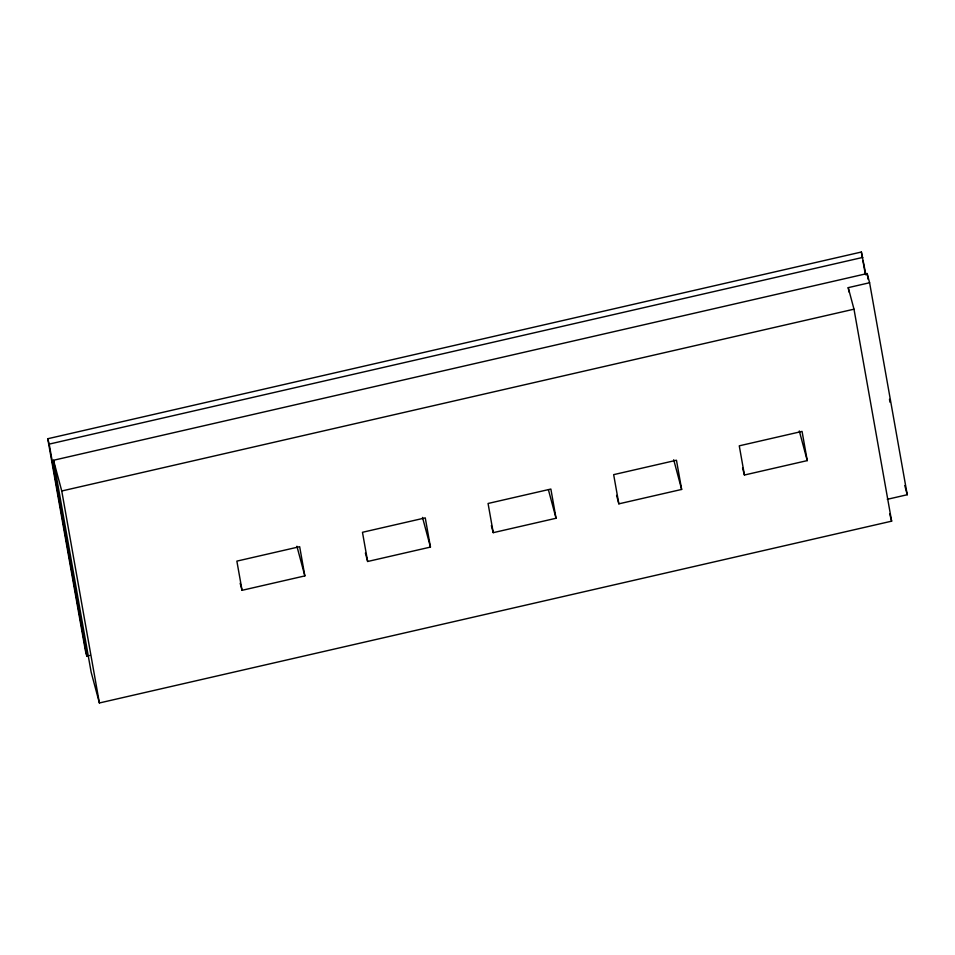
<?xml version="1.0" encoding="UTF-8"?>
<svg xmlns="http://www.w3.org/2000/svg" width="955" height="955" viewBox="0 0 955 955"><rect width="100%" height="100%" fill="white"/><g stroke="black" fill="none" stroke-linecap="round" stroke-linejoin="round"><path stroke-width="1.43" d="M89.746 655.44L86.833 656.109L85.401 650.725L47.75 438.739L861.374 252.025L865.934 274.945M86.833 656.109L49.194 444.111L862.819 257.396M869.599 282.74L848.231 287.646L853.997 309.181L891.636 521.167L99.392 702.976L91.167 672.26L53.516 460.262L867.14 273.548L869.599 282.74L907.25 494.738L887.302 499.31M99.392 702.976L61.753 490.989L853.997 309.181M242.057 590.309L304.848 575.901L299.667 546.702L236.864 561.122L242.057 590.309L240.159 583.254M367.651 561.492L430.454 547.084L425.262 517.885L362.47 532.293L367.651 561.492L365.383 553.017M493.246 532.663L556.049 518.255L550.868 489.056L488.065 503.476L493.246 532.663L491.359 525.608M618.852 503.846L681.643 489.438L676.462 460.238L613.659 474.647L618.852 503.846L616.584 495.37M744.446 475.017L807.25 460.608L802.057 431.409L739.265 445.83L744.446 475.017L742.56 467.962M904.791 485.546L907.25 494.738M889.714 513.993L891.636 521.167M799.299 430.956L807.25 460.608M673.705 459.773L681.643 489.438M548.48 490.011L556.049 518.255M422.504 517.419L430.454 547.084M296.91 546.248L304.848 575.901M47.75 438.739L49.194 444.111M53.516 460.262L61.753 490.989M867.14 273.548L868.179 279.397M889.475 399.286L889.988 402.21M861.374 252.025L862.413 257.862M862.926 260.787L865.266 273.954M848.231 287.646L849.007 292.039"/></g></svg>
